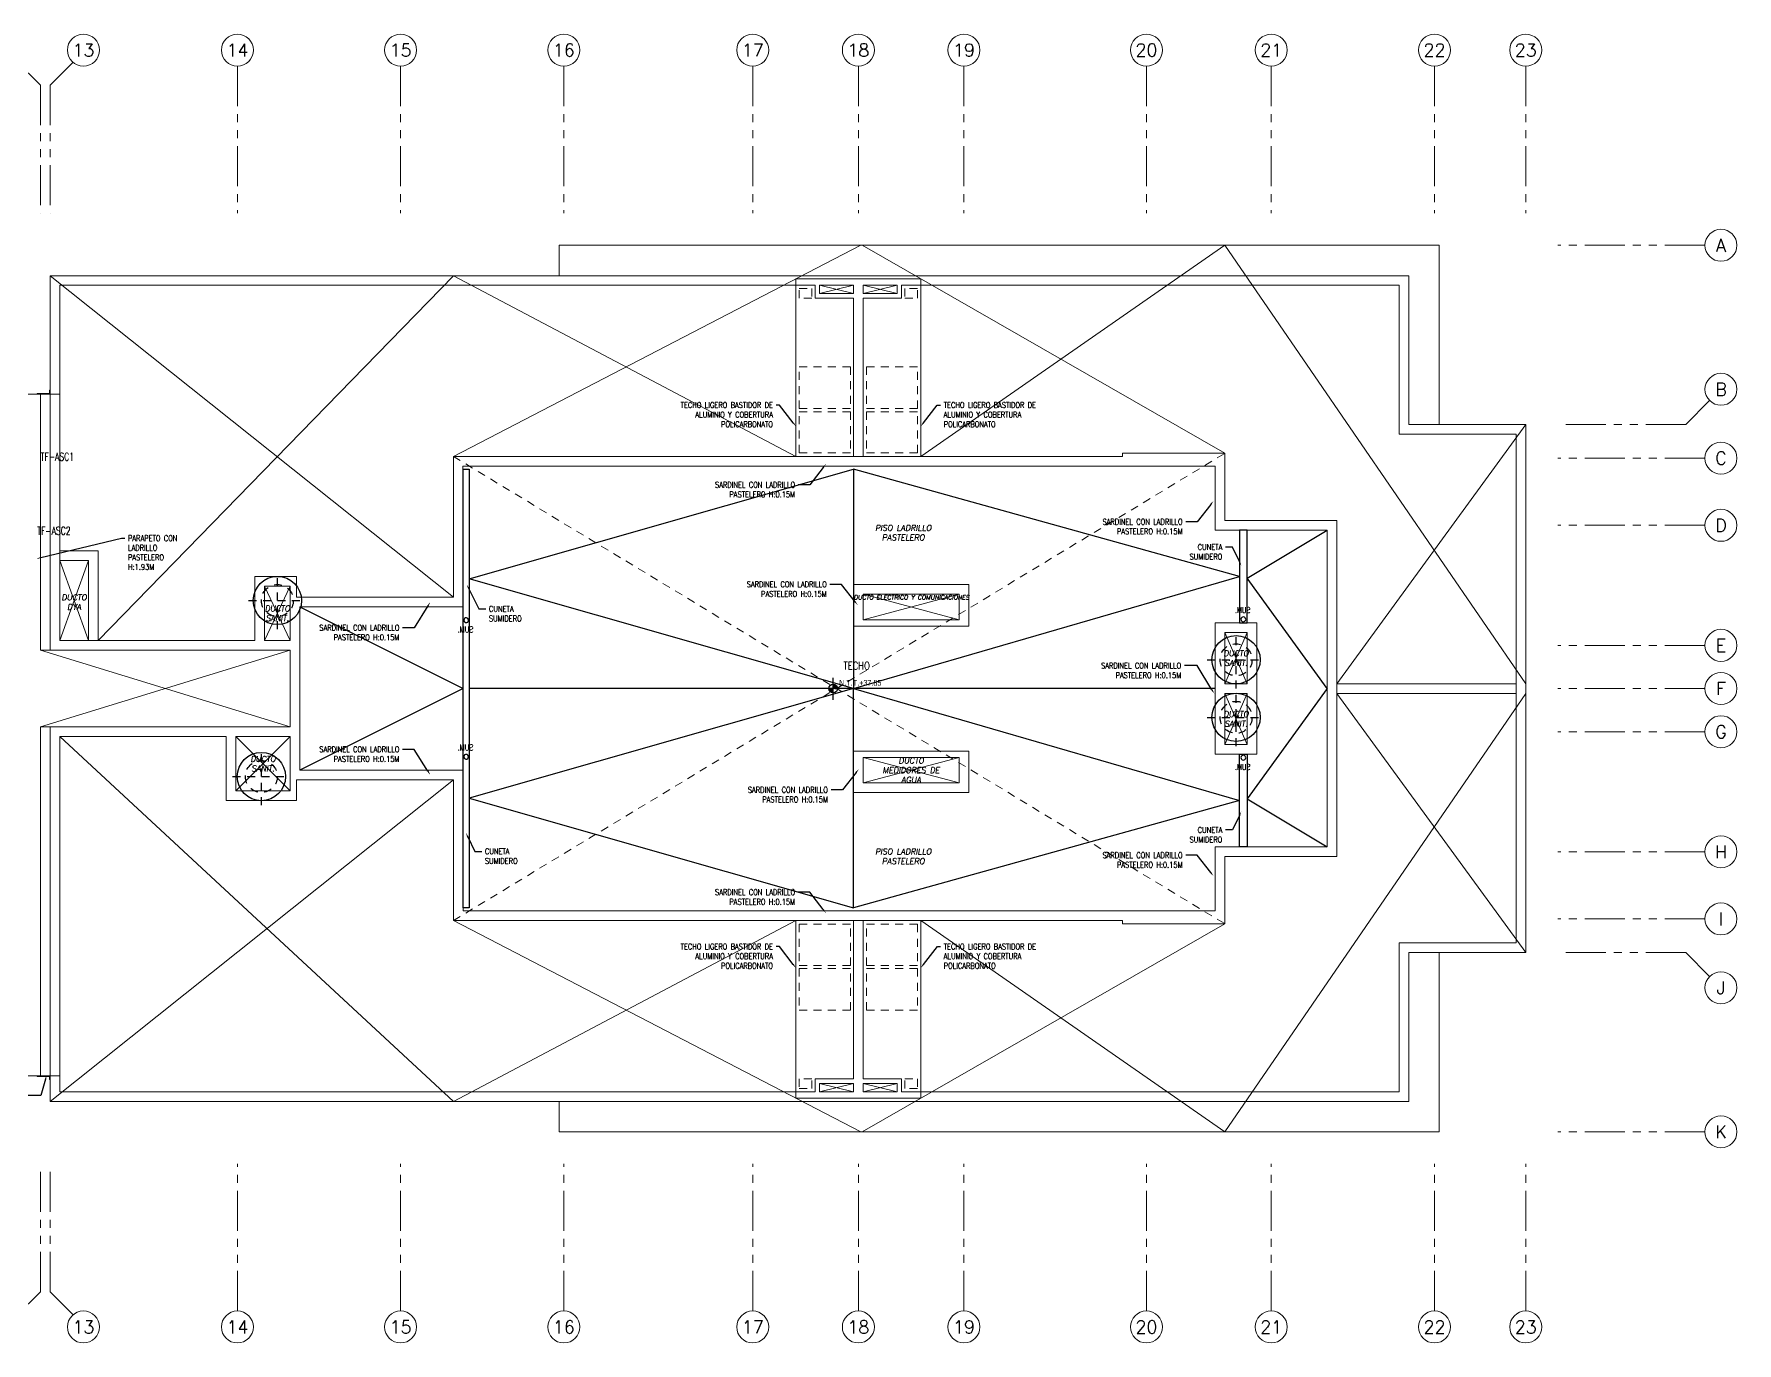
# Model space of a CAD drawing. Header units: millimetres. Extents: x -3 to 53, y -110 to 39.
# Drawn here: x 26.75 to 53.35, y -83.33 to -62.88 of the extents above; entities that cross this region are included whole.
import ezdxf
from ezdxf import colors
from ezdxf.entities.mleader import LeaderData, LeaderLine
from ezdxf.enums import TextEntityAlignment as Align
from ezdxf.math import Vec2, Vec3

# ---------------------------------------------------------------- set-up
doc = ezdxf.new("R2010")
doc.units = ezdxf.units.MM
for name, pattern in [('HIDDEN2', [0.1875, 0.125, -0.0625]), ('PHANTOM', [63.5, 31.75, -6.35, 6.35, -6.35, 6.35, -6.35]), ('PHANTOM2', [1.25, 0.625, -0.125, 0.125, -0.125, 0.125, -0.125])]:
    doc.linetypes.add(name, pattern=pattern)
for name, color, linetype in [('A-COTAS EXT', 8, 'Continuous'), ('A-EJES', 8, 'PHANTOM'), ('A-LINEAS', 8, 'Continuous'), ('A-MURO BAJO', 8, 'Continuous'), ('A-NIVELES-NPT', 8, 'Continuous'), ('A-PROYECCIONES', 8, 'HIDDEN2'), ('A-TEXTO-ACABADO PISO', 8, 'Continuous'), ('A-TEXTO-INDICACIONES', 8, 'Continuous'), ('DLP_TEXTO AMBIENTE', 8, 'Continuous'), ('L3 Equipos y Ductos', 8, 'Continuous'), ('L5 Linea mediana segmentada', 8, 'HIDDEN2'), ('L7 Linea fina segmentada', 8, 'HIDDEN2')]:
    doc.layers.add(name, color=color, linetype=linetype)
doc.layers.add('DLP_MURO ALTO', color=8, linetype='Continuous', lineweight=20)
doc.layers.add('MQ.TEXTO GENERAL', color=255, linetype='Continuous', lineweight=40)
doc.styles.add('R80', font='ARIALN.TTF', dxfattribs={"height": 2.03})
doc.styles.add('ROMANS', font='ROMANS.shx', dxfattribs={"oblique": 10})
doc.styles.add('TXT_COTAS', font='romans.shx', dxfattribs={"width": 0.8})
doc.styles.add('XREF_TORREC$0$MQTEXTO', font='romans.shx')

# ---------------------------------------------------------------- blocks, each defined once
blk = doc.blocks.new('TEXTO DUCTOS PT')
at = {"layer": 'A-TEXTO-INDICACIONES', "attachment_point": 5, "style": 'ROMANS'}
for s, insert, char_height, width in [('\\pxsm1,t16;DUCTO DYA', (26.025, -5.575), 0.09, 0.4157), ('\\pxsm1,qc,t16;DUCTO ELECTRICO Y COMUNICACIONES', (39.106, -5.5), 0.07, 1.81988), ('\\pxsm1,t16;DUCTO SANIT.', (29.2, -5.75, 0), 0.09, 0.4157), ('\\pxsm1,t16;DUCTO SANIT.', (44.175, -6.45), 0.09, 0.4157), ('\\pxsm1,t16;DUCTO SANIT.', (44.175, -7.4), 0.09, 0.4157), ('\\pxsm1,t16;DUCTO SANIT.', (28.975, -8.1, 0), 0.09, 0.4157), ('\\pxsm1,qc,t16;DUCTO MEDIDORES DE AGUA', (39.1, -8.2), 0.09, 1.06458)]:
    blk.add_mtext(s, dxfattribs=dict(at, insert=insert, char_height=char_height, width=width))
blk = doc.blocks.new('Ejes_Torre C')
at = {"color": 8, "lineweight": 0}
for p, q in [((26.85, 16.35), (26.477, 16.723)), ((27, 16.35), (27.359, 16.709)), ((26.85, -2.5), (26.477, -2.873)), ((27, -2.5), (27.359, -2.859))]:
    blk.add_line(p, q, dxfattribs=at)
at = {"layer": 'A-COTAS EXT'}
for p, q in [((52.55, 11.05), (52.923, 11.423)), ((52.55, 2.8), (52.923, 2.427))]:
    blk.add_line(p, q, dxfattribs=at)
at = {"layer": 'A-EJES', "color": 8, "linetype": 'PHANTOM2', "lineweight": 0}
for points in [[(29.925, 16.65), (29.925, 14.35)], [(32.475, 16.65), (32.475, 14.35)], [(35.025, 16.65), (35.025, 14.35)], [(37.975, 16.65), (37.975, 14.35)], [(39.625, 16.65), (39.625, 14.35)], [(41.275, 16.65), (41.275, 14.35)], [(44.125, 16.65), (44.125, 14.35)], [(46.075, 16.65), (46.075, 14.35)], [(48.625, 16.65), (48.625, 14.35)], [(50.05, 16.65), (50.05, 14.35)], [(26.85, 16.35), (26.85, 14.35)], [(27, 16.35), (27, 14.35)], [(52.85, 13.85), (50.55, 13.85)], [(52.55, 11.05), (50.55, 11.05)], [(52.85, 10.525), (50.55, 10.525)], [(52.85, 9.475), (50.55, 9.475)], [(52.85, 7.6), (50.55, 7.6)], [(52.85, 6.925), (50.55, 6.925)], [(52.85, 6.25), (50.55, 6.25)], [(52.85, 4.375), (50.55, 4.375)], [(52.85, 3.325), (50.55, 3.325)], [(52.55, 2.8), (50.55, 2.8)], [(52.85, 0), (50.55, 0)], [(26.85, -2.5), (26.85, -0.5)], [(27, -2.5), (27, -0.5)], [(29.925, -2.8), (29.925, -0.5)], [(32.475, -2.8), (32.475, -0.5)], [(35.025, -2.8), (35.025, -0.5)], [(37.975, -2.8), (37.975, -0.5)], [(39.625, -2.8), (39.625, -0.5)], [(41.275, -2.8), (41.275, -0.5)], [(44.125, -2.8), (44.125, -0.5)], [(46.075, -2.8), (46.075, -0.5)], [(48.625, -2.8), (48.625, -0.5)], [(50.05, -2.8), (50.05, -0.5)]]:
    blk.add_lwpolyline(points, dxfattribs=at)
at = {"layer": 'A-EJES', "color": 8, "linetype": 'Continuous', "lineweight": 0}
for centre in [(27.52, 16.9), (29.925, 16.9), (32.475, 16.9), (35.025, 16.9), (37.975, 16.9), (39.625, 16.9), (41.275, 16.9), (44.125, 16.9), (46.075, 16.9), (48.625, 16.9), (50.05, 16.9), (53.1, 13.85), (53.1, 11.6), (53.1, 10.525), (53.1, 9.475), (53.1, 7.6), (53.1, 6.925), (53.1, 6.25), (53.1, 4.375), (53.1, 3.325), (53.1, 2.25), (53.1, 0), (27.52, -3.05), (29.925, -3.05), (32.475, -3.05), (35.025, -3.05), (37.975, -3.05), (39.625, -3.05), (41.275, -3.05), (44.125, -3.05), (46.075, -3.05), (48.625, -3.05), (50.05, -3.05)]:
    blk.add_circle(centre, 0.25, dxfattribs=at)
at = {"layer": 'A-EJES', "color": 8, "linetype": 'Continuous', "lineweight": 0, "style": 'ROMANS'}
for s, p in [('13', (27.52, 16.9)), ('14', (29.925, 16.9)), ('15', (32.475, 16.9)), ('16', (35.025, 16.9)), ('17', (37.975, 16.9)), ('18', (39.625, 16.9)), ('19', (41.275, 16.9)), ('20', (44.125, 16.9)), ('21', (46.075, 16.9)), ('22', (48.625, 16.9)), ('23', (50.05, 16.9)), ('13', (27.52, -3.05)), ('14', (29.925, -3.05)), ('15', (32.475, -3.05)), ('16', (35.025, -3.05)), ('17', (37.975, -3.05)), ('18', (39.625, -3.05)), ('19', (41.275, -3.05)), ('20', (44.125, -3.05)), ('21', (46.075, -3.05)), ('22', (48.625, -3.05)), ('23', (50.05, -3.05))]:
    blk.add_text(s, height=0.2, dxfattribs=at).set_placement(p, align=Align.MIDDLE_CENTER)
for s, p in [('A', (53.1, 13.85)), ('B', (53.1, 11.6)), ('C', (53.1, 10.525)), ('D', (53.1, 9.475)), ('E', (53.1, 7.6)), ('F', (53.1, 6.925)), ('G', (53.1, 6.25)), ('H', (53.1, 4.375)), ('I', (53.1, 3.325)), ('J', (53.1, 2.25)), ('K', (53.1, 0))]:
    blk.add_text(s, height=0.2, rotation=0, dxfattribs=at).set_placement(p, align=Align.MIDDLE_CENTER)
blk = doc.blocks.new('*U256')
at = {"color": 8}
blk.add_ellipse((0, 0), major_axis=(0.0118, 0.036), ratio=1, start_param=5.813820330443059, end_param=12.09700563762265, dxfattribs=at)
at = {"layer": 'A-TEXTO-INDICACIONES', "color": 8, "style": 'ROMANS', "width": 0.75}
blk.add_text('SUM.', height=0.09, dxfattribs=at).set_placement((-0.113, 0.1))
blk = doc.blocks.new('*U253')
at = {"color": 8}
blk.add_ellipse((0, 0), major_axis=(0.0118, 0.036), ratio=1, start_param=5.813820330443059, end_param=12.09700563762265, dxfattribs=at)
at = {"layer": 'A-TEXTO-INDICACIONES', "color": 8, "style": 'ROMANS', "width": 0.75}
blk.add_text('SUM.', height=0.09, dxfattribs=at).set_placement((-0.113, -0.19))
blk = doc.blocks.new('TEXTO AMBIENTES AZ')
at = {"layer": 'A-TEXTO-ACABADO PISO', "color": 8, "lineweight": 0, "char_height": 0.09, "attachment_point": 2, "style": 'ROMANS'}
for insert in [(38.976, -4.37), (38.976, -9.427)]:
    blk.add_mtext_dynamic_manual_height_columns('PISO LADRILLO PASTELERO', width=1.20225, gutter_width=12.5, heights=[0], dxfattribs=dict(at, insert=insert))
at = {"layer": 'DLP_TEXTO AMBIENTE', "color": 8, "lineweight": 0, "style": 'ROMANS', "width": 0.8}
blk.add_text('TECHO', height=0.12, dxfattribs=at).set_placement((38.249, -6.629, 0), align=Align.CENTER)
blk = doc.blocks.new('SIM NIVEL PLANTA')
at = {"linetype": 'Continuous'}
h = blk.add_hatch(dxfattribs=at)
h.set_pattern_fill('_USER', color=8, scale=0.089997, angle=45, style=0, pattern_type=0)
h.set_pattern_definition([(45, (31854.49523, 23864.84028), (-0.06363728001, 0.06363728001), [])])
h.paths.add_polyline_path([(-17.33, 0), (-15.98, 0, 0.409209), (-17.33, 1.33)])
h.paths.add_polyline_path([(-18.68, 0, 0.004279), (-18.68, -0.02, 0.414214), (-17.33, -1.37), (-17.33, 0)])
at = {"color": 8}
for p, q in [((-2, 0), (-20, 0)), ((-17.33, -3.58), (-17.33, 3.34))]:
    blk.add_line(p, q, dxfattribs=at)
at = {"color": 8, "linetype": 'Continuous'}
blk.add_circle((-17.33, -0.02), 1.35, dxfattribs=at)
at = {"color": 8, "style": 'R80'}
blk.add_attdef('N.P.T.+0.00', text='', height=1.8, dxfattribs=at).set_placement((-8.87, 1.77), align=Align.MIDDLE_CENTER)
blk = doc.blocks.new('EEO-01')
at = {"layer": 'L3 Equipos y Ductos'}
blk.add_circle((0, 0), 0.377, dxfattribs=at)
at = {"layer": 'L5 Linea mediana segmentada'}
blk.add_circle((0, 0), 0.25, dxfattribs=at)
at = {"layer": 'L7 Linea fina segmentada'}
for points in [[(0, -0.449), (0, 0.449)], [(-0.449, 0), (0.449, 0)]]:
    blk.add_lwpolyline(points, dxfattribs=at)
blk = doc.blocks.new('TEXTO NOTAS AZ')
at = {"layer": 'A-TEXTO-INDICACIONES', "color": 8, "lineweight": 0}
ml = blk.add_multileader_mtext('Standard', dxfattribs=at)
ml.set_content('\\pxsm1,t16;TECHO LIGERO BASTIDOR DE ALUMINIO Y COBERTURA POLICARBONATO', color=8, style='TXT_COTAS')
ml.set_leader_properties(color=7)
ml.build(insert=Vec2(0, 0))
ml.multileader.update_dxf_attribs({"dogleg_length": 0.05, "arrow_head_size": 0.07})
ctx = ml.context
ctx.base_point, ctx.char_height, ctx.arrow_head_size, ctx.landing_gap_size, ctx.plane_origin = Vec3(35.39, -2.496), 0.09, 0.07, 0.05, Vec3(37.435, -2.572)
ctx.text_align_type = 2
notes = []
notes.append((ctx, [(0, (1, 1, 0), (37.041, -2.496), (-1, 0), 0.05, [(0, [(37.3, -2.829)], 0, [])])]))
ctx.mtext.insert, ctx.mtext.width, ctx.mtext.defined_height, ctx.mtext.alignment, ctx.mtext.flow_direction = Vec3(36.941, -2.451), 1.51556, 0.515, 3, 5
ml = blk.add_multileader_mtext('Standard', dxfattribs=at)
ml.set_content('\\pxsm1,t16;TECHO LIGERO BASTIDOR DE ALUMINIO Y COBERTURA POLICARBONATO', color=8, style='TXT_COTAS')
ml.set_leader_properties(color=7)
ml.build(insert=Vec2(0, 0))
ml.multileader.update_dxf_attribs({"dogleg_length": 0.05, "arrow_head_size": 0.07})
ctx = ml.context
ctx.base_point, ctx.char_height, ctx.arrow_head_size, ctx.landing_gap_size, ctx.plane_origin = Vec3(39.558, -2.496), 0.09, 0.07, 0.05, Vec3(39.115, -2.572)
notes.append((ctx, [(0, (1, 1, 0), (39.508, -2.496), (1, 0), 0.05, [(0, [(39.25, -2.829)], 0, [])])]))
ctx.mtext.insert, ctx.mtext.width, ctx.mtext.defined_height, ctx.mtext.flow_direction = Vec3(39.608, -2.451), 1.51556, 0.515, 5
ml = blk.add_multileader_mtext('Standard', dxfattribs=at)
ml.set_content('\\pxsm1;SARDINEL CON LADRILLO PASTELERO H:0.15M', color=8, style='TXT_COTAS')
ml.set_leader_properties(color=7)
ml.build(insert=Vec2(0, 0))
ml.multileader.update_dxf_attribs({"dogleg_length": 0.05, "arrow_head_size": 0.07})
ctx = ml.context
ctx.base_point, ctx.char_height, ctx.arrow_head_size, ctx.landing_gap_size, ctx.plane_origin = Vec3(35.906, -3.742), 0.09, 0.07, 0.05, Vec3(37.58, -3.92)
ctx.text_align_type = 2
notes.append((ctx, [(0, (1, 1, 0), (37.516, -3.742), (-1, 0), 0.179, [(0, [(37.77, -3.416)], 0, [])])]))
ctx.mtext.insert, ctx.mtext.width, ctx.mtext.defined_height, ctx.mtext.alignment, ctx.mtext.flow_direction = Vec3(37.287, -3.697), 1.77393, 0.515, 3, 5
ml = blk.add_multileader_mtext('Standard', dxfattribs=at)
ml.set_content('\\pxsm1;SARDINEL CON LADRILLO PASTELERO H:0.15M', color=8, style='TXT_COTAS')
ml.set_leader_properties(color=7)
ml.build(insert=Vec2(0, 0))
ml.multileader.update_dxf_attribs({"dogleg_length": 0.05, "arrow_head_size": 0.07})
ctx = ml.context
ctx.base_point, ctx.char_height, ctx.arrow_head_size, ctx.landing_gap_size, ctx.plane_origin = Vec3(41.96, -4.32), 0.09, 0.07, 0.05, Vec3(43.633, -4.498)
ctx.text_align_type = 2
notes.append((ctx, [(0, (1, 1, 0), (43.569, -4.32), (-1, 0), 0.179, [(0, [(43.823, -3.994)], 0, [])])]))
ctx.mtext.insert, ctx.mtext.width, ctx.mtext.defined_height, ctx.mtext.alignment, ctx.mtext.flow_direction = Vec3(43.34, -4.275), 1.77393, 0.515, 3, 5
ml = blk.add_multileader_mtext('Standard', dxfattribs=at)
ml.set_content('\\pxsm1;PARAPETO CON LADRILLO PASTELERO\\P\\pt16;H:1.93M', color=8, style='TXT_COTAS')
ml.set_leader_properties(color=7)
ml.build(insert=Vec2(0, 0))
ml.multileader.update_dxf_attribs({"dogleg_length": 0.05, "arrow_head_size": 0.07})
ctx = ml.context
ctx.base_point, ctx.char_height, ctx.arrow_head_size, ctx.landing_gap_size, ctx.plane_origin = Vec3(26.816, -4.576), 0.09, 0.07, 0.05, Vec3(23.982, -5.002)
notes.append((ctx, [(0, (1, 1, 0), (26.766, -4.576), (1, 0), 0.05, [(0, [(25.439, -4.896)], 0, [])])]))
ctx.mtext.insert, ctx.mtext.width, ctx.mtext.defined_height, ctx.mtext.flow_direction = Vec3(26.866, -4.531), 1.02159, 0.515, 5
ml = blk.add_multileader_mtext('Standard', dxfattribs=at)
ml.set_content('\\pxsm1;SARDINEL CON LADRILLO PASTELERO H:0.15M', color=8, style='TXT_COTAS')
ml.set_leader_properties(color=7)
ml.build(insert=Vec2(0, 0))
ml.multileader.update_dxf_attribs({"dogleg_length": 0.05, "arrow_head_size": 0.07})
ctx = ml.context
ctx.base_point, ctx.char_height, ctx.arrow_head_size, ctx.landing_gap_size, ctx.plane_origin = Vec3(36.402, -5.297), 0.09, 0.07, 0.05, Vec3(38.076, -5.119)
ctx.text_align_type = 2
notes.append((ctx, [(0, (1, 1, 0), (38.011, -5.297), (-1, 0), 0.179, [(0, [(38.266, -5.623)], 0, [])])]))
ctx.mtext.insert, ctx.mtext.width, ctx.mtext.defined_height, ctx.mtext.alignment, ctx.mtext.flow_direction = Vec3(37.782, -5.252), 1.77393, 0.515, 3, 5
ml = blk.add_multileader_mtext('Standard', dxfattribs=at)
ml.set_content('\\pxsm1;SARDINEL CON LADRILLO PASTELERO H:0.15M', color=8, style='TXT_COTAS')
ml.set_leader_properties(color=7)
ml.build(insert=Vec2(0, 0))
ml.multileader.update_dxf_attribs({"dogleg_length": 0.05, "arrow_head_size": 0.07})
ctx = ml.context
ctx.base_point, ctx.char_height, ctx.arrow_head_size, ctx.landing_gap_size, ctx.plane_origin = Vec3(29.726, -5.975), 0.09, 0.07, 0.05, Vec3(31.399, -6.153)
ctx.text_align_type = 2
notes.append((ctx, [(0, (1, 1, 0), (31.335, -5.975), (-1, 0), 0.179, [(0, [(31.589, -5.575)], 0, [])])]))
ctx.mtext.insert, ctx.mtext.width, ctx.mtext.defined_height, ctx.mtext.alignment, ctx.mtext.flow_direction = Vec3(31.106, -5.93), 1.77393, 0.515, 3, 5
ml = blk.add_multileader_mtext('Standard', dxfattribs=at)
ml.set_content('\\pxsm1;SARDINEL CON LADRILLO PASTELERO H:0.15M', color=8, style='TXT_COTAS')
ml.set_leader_properties(color=7)
ml.build(insert=Vec2(0, 0))
ml.multileader.update_dxf_attribs({"dogleg_length": 0.05, "arrow_head_size": 0.07})
ctx = ml.context
ctx.base_point, ctx.char_height, ctx.arrow_head_size, ctx.landing_gap_size, ctx.plane_origin = Vec3(41.938, -6.567), 0.09, 0.07, 0.05, Vec3(43.645, -6.501)
ctx.text_align_type = 2
notes.append((ctx, [(0, (1, 1, 0), (43.569, -6.567), (-1, 0), 0.2, [(0, [(43.835, -7.005)], 0, [])])]))
ctx.mtext.insert, ctx.mtext.width, ctx.mtext.defined_height, ctx.mtext.alignment, ctx.mtext.flow_direction = Vec3(43.318, -6.522), 1.77393, 0.515, 3, 5
ml = blk.add_multileader_mtext('Standard', dxfattribs=at)
ml.set_content('\\pxsm1;SARDINEL CON LADRILLO PASTELERO H:0.15M', color=8, style='TXT_COTAS')
ml.set_leader_properties(color=7)
ml.build(insert=Vec2(0, 0))
ml.multileader.update_dxf_attribs({"dogleg_length": 0.05, "arrow_head_size": 0.07})
ctx = ml.context
ctx.base_point, ctx.char_height, ctx.arrow_head_size, ctx.landing_gap_size, ctx.plane_origin = Vec3(29.726, -7.875), 0.09, 0.07, 0.05, Vec3(31.399, -7.697)
ctx.text_align_type = 2
notes.append((ctx, [(0, (1, 1, 0), (31.335, -7.875), (-1, 0), 0.179, [(0, [(31.589, -8.275)], 0, [])])]))
ctx.mtext.insert, ctx.mtext.width, ctx.mtext.defined_height, ctx.mtext.alignment, ctx.mtext.flow_direction = Vec3(31.106, -7.83), 1.77393, 0.515, 3, 5
ml = blk.add_multileader_mtext('Standard', dxfattribs=at)
ml.set_content('\\pxsm1;SARDINEL CON LADRILLO PASTELERO H:0.15M', color=8, style='TXT_COTAS')
ml.set_leader_properties(color=7)
ml.build(insert=Vec2(0, 0))
ml.multileader.update_dxf_attribs({"dogleg_length": 0.05, "arrow_head_size": 0.07})
ctx = ml.context
ctx.base_point, ctx.char_height, ctx.arrow_head_size, ctx.landing_gap_size, ctx.plane_origin = Vec3(36.42, -8.508), 0.09, 0.07, 0.05, Vec3(38.093, -8.686)
ctx.text_align_type = 2
notes.append((ctx, [(0, (1, 1, 0), (38.029, -8.508), (-1, 0), 0.179, [(0, [(38.283, -8.182)], 0, [])])]))
ctx.mtext.insert, ctx.mtext.width, ctx.mtext.defined_height, ctx.mtext.alignment, ctx.mtext.flow_direction = Vec3(37.8, -8.463), 1.77393, 0.515, 3, 5
ml = blk.add_multileader_mtext('Standard', dxfattribs=at)
ml.set_content('\\pxsm1;SARDINEL CON LADRILLO PASTELERO H:0.15M', color=8, style='TXT_COTAS')
ml.set_leader_properties(color=7)
ml.build(insert=Vec2(0, 0))
ml.multileader.update_dxf_attribs({"dogleg_length": 0.05, "arrow_head_size": 0.07})
ctx = ml.context
ctx.base_point, ctx.char_height, ctx.arrow_head_size, ctx.landing_gap_size, ctx.plane_origin = Vec3(41.96, -9.529), 0.09, 0.07, 0.05, Vec3(43.633, -9.351)
ctx.text_align_type = 2
notes.append((ctx, [(0, (1, 1, 0), (43.569, -9.529), (-1, 0), 0.179, [(0, [(43.823, -9.855)], 0, [])])]))
ctx.mtext.insert, ctx.mtext.width, ctx.mtext.defined_height, ctx.mtext.alignment, ctx.mtext.flow_direction = Vec3(43.34, -9.484), 1.77393, 0.515, 3, 5
ml = blk.add_multileader_mtext('Standard', dxfattribs=at)
ml.set_content('\\pxsm1;SARDINEL CON LADRILLO PASTELERO H:0.15M', color=8, style='TXT_COTAS')
ml.set_leader_properties(color=7)
ml.build(insert=Vec2(0, 0))
ml.multileader.update_dxf_attribs({"dogleg_length": 0.05, "arrow_head_size": 0.07})
ctx = ml.context
ctx.base_point, ctx.char_height, ctx.arrow_head_size, ctx.landing_gap_size, ctx.plane_origin = Vec3(35.906, -10.107), 0.09, 0.07, 0.05, Vec3(37.58, -9.929)
ctx.text_align_type = 2
notes.append((ctx, [(0, (1, 1, 0), (37.516, -10.107), (-1, 0), 0.179, [(0, [(37.77, -10.433)], 0, [])])]))
ctx.mtext.insert, ctx.mtext.width, ctx.mtext.defined_height, ctx.mtext.alignment, ctx.mtext.flow_direction = Vec3(37.287, -10.062), 1.77393, 0.515, 3, 5
ml = blk.add_multileader_mtext('Standard', dxfattribs=at)
ml.set_content('\\pxsm1,t16;TECHO LIGERO BASTIDOR DE ALUMINIO Y COBERTURA POLICARBONATO', color=8, style='TXT_COTAS')
ml.set_leader_properties(color=7)
ml.build(insert=Vec2(0, 0))
ml.multileader.update_dxf_attribs({"dogleg_length": 0.05, "arrow_head_size": 0.07})
ctx = ml.context
ctx.base_point, ctx.char_height, ctx.arrow_head_size, ctx.landing_gap_size, ctx.plane_origin = Vec3(35.39, -10.957), 0.09, 0.07, 0.05, Vec3(37.435, -11.034)
ctx.text_align_type = 2
notes.append((ctx, [(0, (1, 1, 0), (37.041, -10.957), (-1, 0), 0.05, [(0, [(37.3, -11.291)], 0, [])])]))
ctx.mtext.insert, ctx.mtext.width, ctx.mtext.defined_height, ctx.mtext.alignment, ctx.mtext.flow_direction = Vec3(36.941, -10.912), 1.5117, 0.515, 3, 5
ml = blk.add_multileader_mtext('Standard', dxfattribs=at)
ml.set_content('\\pxsm1,t16;TECHO LIGERO BASTIDOR DE ALUMINIO Y COBERTURA POLICARBONATO', color=8, style='TXT_COTAS')
ml.set_leader_properties(color=7)
ml.build(insert=Vec2(0, 0))
ml.multileader.update_dxf_attribs({"dogleg_length": 0.05, "arrow_head_size": 0.07})
ctx = ml.context
ctx.base_point, ctx.char_height, ctx.arrow_head_size, ctx.landing_gap_size, ctx.plane_origin = Vec3(39.559, -10.957), 0.09, 0.07, 0.05, Vec3(39.115, -11.034)
notes.append((ctx, [(0, (1, 1, 0), (39.509, -10.957), (1, 0), 0.05, [(0, [(39.25, -11.291)], 0, [])])]))
ctx.mtext.insert, ctx.mtext.width, ctx.mtext.defined_height, ctx.mtext.flow_direction = Vec3(39.609, -10.912), 1.51556, 0.515, 5
ml = blk.add_multileader_mtext('Standard', dxfattribs=at)
ml.set_content('\\pxsm1,t16;JUNTA \\PSISMICA', color=8, style='TXT_COTAS')
ml.set_leader_properties(color=7)
ml.build(insert=Vec2(0, 0))
ml.multileader.update_dxf_attribs({"dogleg_length": 0.05, "arrow_head_size": 0.07})
ctx = ml.context
ctx.base_point, ctx.char_height, ctx.arrow_head_size, ctx.landing_gap_size, ctx.plane_origin = Vec3(24.802, -13.282), 0.09, 0.07, 0.05, Vec3(24.583, -13.866)
notes.append((ctx, [(1, (1, 1, 0), (25.503, -13.282), (-1, 0), 0.206, [(0, [(25.598, -12.962)], 0, [])])]))
ctx.mtext.insert, ctx.mtext.width, ctx.mtext.defined_height, ctx.mtext.flow_direction = Vec3(24.852, -13.237), 1.02406, 0.515, 5
for ctx, leaders in notes:
    for number, flags, end, landing, length, lines in leaders:
        leader = LeaderData()
        leader.index, (leader.has_last_leader_line, leader.has_dogleg_vector, leader.attachment_direction) = number, flags
        leader.last_leader_point, leader.dogleg_vector, leader.dogleg_length = Vec3(end), Vec3(landing), length
        for number, points, colour, breaks in lines:
            line = LeaderLine()
            line.index, line.vertices, line.color, line.breaks = number, Vec3.list(points), colors.encode_raw_color(colour), breaks
            leader.lines.append(line)
        ctx.leaders.append(leader)
blk = doc.blocks.new('IISS-AZ')
at = {"color": 8}
for p, q in [((-3.123, -5.175, 0), (-9.15, -3.499)), ((-9.15, -3.499), (-9.15, -6.925)), ((-9.151, -6.925), (-3.123, -5.175, 0)), ((-3.5, -6.925), (-15.152, -6.924)), ((-9.151, -6.925), (-3.123, -8.675, 0)), ((-9.15, -10.35), (-9.15, -6.925)), ((-3.123, -8.675, 0), (-9.15, -10.35))]:
    blk.add_line(p, q, dxfattribs=at)
blk.add_lwpolyline([(-15.152, -10.349), (-15.25, -10.349), (-15.25, -3.5), (-15.152, -3.5)], close=True)
for points in [[(-9.15, -6.925), (-15.152, -5.212), (-9.15, -3.5)], [(-1.75, -6.925), (-3, -5.2), (-1.75, -4.45)], [(-17.8, -5.65), (-15.25, -6.925), (-17.8, -8.2)], [(-9.15, -6.925), (-15.152, -8.637), (-9.15, -10.349)], [(-1.75, -6.925), (-3, -8.65), (-1.75, -9.4)]]:
    blk.add_lwpolyline(points, dxfattribs=at)
at = {"elevation": 0}
for points in [[(-3.123, -5.9), (-3, -5.9), (-3, -4.45), (-3.123, -4.45)], [(-3.123, -7.95), (-3, -7.95), (-3, -9.4), (-3.123, -9.4)]]:
    blk.add_lwpolyline(points, close=True, dxfattribs=at)
at = {"ltscale": 0.05, "xscale": -1}
for name, p in [('*U253', (-15.201, -5.858)), ('*U256', (-3.061, -5.844)), ('*U256', (-15.201, -7.991)), ('*U253', (-3.061, -8.005))]:
    blk.add_blockref(name, p, dxfattribs=at)
at = {"layer": 'A-TEXTO-INDICACIONES'}
ml = blk.add_multileader_mtext('Standard', dxfattribs=at)
ml.set_content('\\pxsm1,t16;CUNETA SUMIDERO', color=256, style='TXT_COTAS')
ml.set_leader_properties(color=7)
ml.build(insert=Vec2(0, 0))
ml.multileader.update_dxf_attribs({"dogleg_length": 0.05, "arrow_head_size": 0.07})
ctx = ml.context
ctx.base_point, ctx.char_height, ctx.arrow_head_size, ctx.landing_gap_size, ctx.plane_origin = Vec3(-3.958, -4.715), 0.09, 0.07, 0.05, Vec3(-2.942, -5.091)
ctx.text_align_type = 2
notes = []
notes.append((ctx, [(0, (1, 1, 0), (-3.233, -4.715), (-1, 0), 0.107, [(0, [(-3.092, -5.004)], 0, [])])]))
ctx.mtext.insert, ctx.mtext.width, ctx.mtext.defined_height, ctx.mtext.alignment, ctx.mtext.flow_direction = Vec3(-3.39, -4.67), 0.58325, 0.805, 3, 5
ml = blk.add_multileader_mtext('Standard', dxfattribs=at)
ml.set_content('\\pxsm1,t16;CUNETA SUMIDERO', color=256, style='TXT_COTAS')
ml.set_leader_properties(color=7)
ml.build(insert=Vec2(0, 0))
ml.multileader.update_dxf_attribs({"dogleg_length": 0.05, "arrow_head_size": 0.07})
ctx = ml.context
ctx.base_point, ctx.char_height, ctx.arrow_head_size, ctx.landing_gap_size, ctx.plane_origin = Vec3(-14.895, -5.681), 0.09, 0.07, 0.05, Vec3(-15.293, -6.057)
notes.append((ctx, [(0, (1, 1, 0), (-15.002, -5.681), (1, 0), 0.107, [(0, [(-15.191, -5.302)], 0, [])])]))
ctx.mtext.insert, ctx.mtext.width, ctx.mtext.defined_height, ctx.mtext.flow_direction = Vec3(-14.845, -5.636), 0.58325, 0.805, 5
ml = blk.add_multileader_mtext('Standard', dxfattribs=at)
ml.set_content('\\pxsm1,t16;CUNETA SUMIDERO', color=256, style='TXT_COTAS')
ml.set_leader_properties(color=7)
ml.build(insert=Vec2(0, 0))
ml.multileader.update_dxf_attribs({"dogleg_length": 0.05, "arrow_head_size": 0.07})
ctx = ml.context
ctx.base_point, ctx.char_height, ctx.arrow_head_size, ctx.landing_gap_size, ctx.plane_origin = Vec3(-3.958, -9.135), 0.09, 0.07, 0.05, Vec3(-2.942, -8.759)
ctx.text_align_type = 2
notes.append((ctx, [(0, (1, 1, 0), (-3.233, -9.135), (-1, 0), 0.107, [(0, [(-3.092, -8.846)], 0, [])])]))
ctx.mtext.insert, ctx.mtext.width, ctx.mtext.defined_height, ctx.mtext.alignment, ctx.mtext.flow_direction = Vec3(-3.39, -9.09), 0.58325, 0.805, 3, 5
ml = blk.add_multileader_mtext('Standard', dxfattribs=at)
ml.set_content('\\pxsm1,t16;CUNETA SUMIDERO', color=256, style='TXT_COTAS')
ml.set_leader_properties(color=7)
ml.build(insert=Vec2(0, 0))
ml.multileader.update_dxf_attribs({"dogleg_length": 0.05, "arrow_head_size": 0.07})
ctx = ml.context
ctx.base_point, ctx.char_height, ctx.arrow_head_size, ctx.landing_gap_size, ctx.plane_origin = Vec3(-14.958, -9.469), 0.09, 0.07, 0.05, Vec3(-15.356, -9.093)
notes.append((ctx, [(0, (1, 1, 0), (-15.065, -9.469), (1, 0), 0.107, [(0, [(-15.206, -9.18)], 0, [])])]))
ctx.mtext.insert, ctx.mtext.width, ctx.mtext.defined_height, ctx.mtext.flow_direction = Vec3(-14.908, -9.424), 0.58325, 0.805, 5
for ctx, leaders in notes:
    for number, flags, end, landing, length, lines in leaders:
        leader = LeaderData()
        leader.index, (leader.has_last_leader_line, leader.has_dogleg_vector, leader.attachment_direction) = number, flags
        leader.last_leader_point, leader.dogleg_vector, leader.dogleg_length = Vec3(end), Vec3(landing), length
        for number, points, colour, breaks in lines:
            line = LeaderLine()
            line.index, line.vertices, line.color, line.breaks = number, Vec3.list(points), colors.encode_raw_color(colour), breaks
            leader.lines.append(line)
        ctx.leaders.append(leader)
blk = doc.blocks.new('arq.')
at = {"color": 8, "lineweight": 0}
for points in [[(128.203, -66.604), (128.203, -66.554), (128.213, -66.554), (128.213, -66.614), (128.013, -66.614), (128.013, -66.604)], [(128.203, -77.274), (128.203, -77.324), (128.213, -77.324), (128.213, -77.264), (128.013, -77.264), (128.013, -77.274)]]:
    blk.add_lwpolyline(points, close=True, dxfattribs=at)
at = {"layer": 'A-LINEAS', "color": 8, "lineweight": 0}
for p, q in [((140.875, -64.289), (134.513, -67.589)), ((134.513, -69.789), (128.213, -64.764)), ((134.513, -64.764), (128.963, -70.464)), ((139.863, -67.589), (134.513, -64.764)), ((141.813, -64.814), (139.863, -64.814)), ((139.863, -67.589), (139.863, -64.814)), ((141.813, -64.814), (141.813, -67.589)), ((149.438, -64.764), (149.438, -67.089)), ((140.163, -64.914), (139.863, -64.914)), ((140.163, -64.914), (140.163, -65.114)), ((140.163, -65.114), (140.763, -65.114)), ((140.763, -64.914), (140.233, -64.914)), ((140.233, -64.914), (140.233, -65.044)), ((140.233, -64.914), (140.763, -65.044)), ((140.763, -64.914), (140.233, -65.044)), ((140.233, -65.044), (140.763, -65.044)), ((140.763, -65.044), (140.763, -64.914)), ((140.763, -67.589), (140.763, -65.114)), ((140.913, -64.914), (141.443, -64.914)), ((140.913, -65.044), (140.913, -64.914)), ((140.913, -64.914), (141.443, -65.044)), ((141.443, -64.914), (140.913, -65.044)), ((141.443, -65.044), (140.913, -65.044)), ((141.513, -65.114), (140.913, -65.114)), ((140.913, -65.114), (140.913, -67.589)), ((141.443, -64.914), (141.443, -65.044)), ((141.513, -64.914), (141.513, -65.114)), ((141.813, -64.914), (141.513, -64.914)), ((128.213, -66.614), (128.213, -65.789)), ((148.313, -71.139), (151.263, -67.089)), ((149.438, -67.089), (151.263, -67.089)), ((151.263, -67.089), (151.263, -71.214)), ((128.363, -69.064), (128.963, -69.064)), ((128.963, -69.064), (128.963, -70.464)), ((128.813, -69.214), (128.363, -70.464)), ((128.813, -70.464), (128.363, -69.214)), ((128.363, -69.214), (128.813, -69.214)), ((128.813, -69.214), (128.813, -70.464, 0)), ((131.563, -69.614, 0), (131.963, -70.464)), ((131.563, -70.464), (131.963, -69.614, 0)), ((140.913, -69.739), (142.413, -70.139)), ((142.413, -69.739), (140.913, -70.139)), ((146.913, -70.339), (146.563, -71.139)), ((146.913, -71.139), (146.563, -70.339)), ((148.313, -71.139), (151.113, -71.139)), ((151.113, -71.214), (151.113, -71.139)), ((151.113, -71.214), (151.113, -71.289)), ((146.913, -72.089), (146.563, -71.289)), ((146.913, -71.289), (146.563, -72.089)), ((148.313, -71.289), (151.113, -71.289)), ((148.313, -71.289), (151.263, -75.339)), ((134.513, -77.664), (128.363, -71.964)), ((131.963, -71.964, 0), (131.113, -72.814, 0)), ((131.963, -72.814, 0), (131.113, -71.964, 0)), ((140.913, -72.689), (142.413, -72.289)), ((142.413, -72.689), (140.913, -72.289)), ((134.513, -72.639), (128.213, -77.664)), ((139.863, -74.839), (134.513, -77.664)), ((140.875, -78.139), (134.513, -74.839)), ((140.763, -74.839), (140.763, -77.314)), ((140.913, -77.314), (140.913, -74.839)), ((149.913, -78.139), (149.913, -75.339)), ((128.213, -77.264), (128.213, -77.664)), ((128.363, -77.264), (128.363, -77.514)), ((140.163, -77.514), (140.163, -77.314)), ((140.163, -77.314), (140.763, -77.314)), ((140.233, -77.514), (140.233, -77.384)), ((140.233, -77.384), (140.763, -77.384)), ((140.233, -77.384), (140.763, -77.514)), ((140.763, -77.384), (140.233, -77.514)), ((140.763, -77.384), (140.763, -77.514)), ((141.513, -77.314), (140.913, -77.314)), ((141.443, -77.384), (140.913, -77.384)), ((140.913, -77.384), (140.913, -77.514)), ((140.913, -77.384), (141.443, -77.514)), ((141.443, -77.384), (140.913, -77.514)), ((141.443, -77.514), (141.443, -77.384)), ((141.513, -77.514), (141.513, -77.314)), ((139.863, -77.664), (128.213, -77.664)), ((139.863, -77.514), (128.363, -77.514)), ((136.163, -77.664), (136.163, -78.139)), ((136.313, -77.514), (136.313, -77.514)), ((140.163, -77.515), (139.863, -77.514)), ((139.863, -77.614), (141.813, -77.614)), ((140.763, -77.514), (140.233, -77.514)), ((140.913, -77.514), (141.443, -77.514)), ((141.813, -77.514), (141.513, -77.514)), ((136.163, -78.139), (149.913, -78.139))]:
    blk.add_line(p, q, dxfattribs=at)
for points in [[(149.913, -67.089), (149.913, -64.289), (136.163, -64.289), (136.163, -64.764)], [(140.898, -64.289), (146.563, -67.539)], [(141.813, -67.589), (146.563, -64.289)], [(151.263, -71.139), (146.563, -64.289)], [(149.438, -64.764), (128.213, -64.764), (128.213, -65.789)], [(139.863, -64.914), (128.363, -64.914), (128.363, -66.614)], [(141.813, -64.914), (149.288, -64.914), (149.288, -67.239), (151.113, -67.239), (151.113, -71.139)], [(128.063, -71.814), (131.963, -70.614)], [(128.063, -70.614), (131.963, -71.814)], [(139.863, -77.664), (149.438, -77.664), (149.438, -75.339), (151.263, -75.339), (151.263, -71.214)], [(141.813, -77.514), (149.288, -77.514), (149.288, -75.189), (151.113, -75.189), (151.113, -71.214)], [(151.263, -71.289), (146.563, -78.139)], [(140.763, -76.289), (140.763, -76.289), (140.763, -74.839), (139.863, -74.839), (139.863, -77.614)], [(140.898, -78.139), (146.563, -74.889)], [(140.913, -76.289), (140.913, -76.289), (140.913, -74.839), (141.813, -74.839), (141.813, -77.614)], [(141.813, -74.839), (146.563, -78.139)]]:
    blk.add_lwpolyline(points, dxfattribs=at)
at = {"layer": 'A-MURO BAJO', "color": 8, "lineweight": 0}
for p, q in [((146.563, -67.539), (144.963, -67.539)), ((144.963, -67.539), (144.963, -67.589)), ((146.563, -68.589), (146.563, -67.539)), ((140.763, -67.589), (134.513, -67.589)), ((134.513, -67.589), (134.513, -69.789)), ((144.963, -67.589), (140.763, -67.589)), ((148.313, -68.589), (146.563, -68.589)), ((148.313, -73.839), (148.313, -68.589)), ((132.063, -69.464), (131.413, -69.464)), ((131.413, -69.464), (131.413, -70.464)), ((131.563, -69.614, 0), (131.563, -70.464)), ((131.963, -69.614, 0), (131.563, -69.614, 0)), ((131.963, -69.614, 0), (131.963, -70.464)), ((132.063, -69.789), (132.063, -69.464)), ((134.513, -69.789), (132.063, -69.789)), ((140.913, -70.139), (142.413, -70.139)), ((128.363, -70.464), (131.413, -70.464)), ((131.563, -70.464), (131.963, -70.464)), ((146.563, -70.339, 0), (146.913, -70.339, 0)), ((146.563, -71.139, 0), (146.563, -70.339, 0)), ((146.913, -70.339, 0), (146.913, -71.139, 0)), ((128.063, -70.614), (131.963, -70.614)), ((131.963, -70.614), (131.963, -71.814)), ((146.913, -71.139, 0), (146.563, -71.139, 0)), ((146.913, -71.289, 0), (146.563, -71.289, 0)), ((146.563, -71.289, 0), (146.563, -72.089, 0)), ((146.913, -72.089, 0), (146.913, -71.289, 0)), ((131.963, -71.814), (128.063, -71.814)), ((131.963, -71.814), (131.963, -71.814)), ((130.963, -71.964), (128.363, -71.964)), ((130.963, -71.964), (130.963, -72.964)), ((131.113, -72.814, 0), (131.113, -71.964)), ((131.963, -71.964), (131.113, -71.964)), ((131.963, -72.814, 0), (131.963, -71.964)), ((146.563, -72.089, 0), (146.913, -72.089, 0)), ((131.963, -72.814, 0), (131.113, -72.814, 0)), ((132.063, -72.964), (132.063, -72.639)), ((132.063, -72.639), (134.513, -72.639)), ((134.513, -72.639), (134.513, -74.839)), ((130.963, -72.964), (132.063, -72.964)), ((146.563, -74.889), (146.563, -73.839)), ((146.563, -73.839), (148.313, -73.839)), ((134.513, -74.839), (144.963, -74.839)), ((144.963, -74.839), (144.963, -74.889)), ((144.963, -74.889), (146.563, -74.889))]:
    blk.add_line(p, q, dxfattribs=at)
for points in [[(134.663, -74.689), (146.413, -74.689), (146.413, -73.689), (148.163, -73.689), (148.163, -68.739), (146.413, -68.739), (146.413, -67.739), (134.662, -67.739), (134.663, -69.938), (132.113, -69.938), (132.113, -72.489), (134.663, -72.489)], [(140.763, -70.239), (140.763, -69.589), (142.563, -69.589), (142.563, -70.239)], [(146.413, -70.189), (147.063, -70.189), (147.063, -72.239), (146.413, -72.239)], [(140.763, -72.19), (142.563, -72.19), (142.563, -72.839), (140.763, -72.839)], [(140.913, -72.29), (142.413, -72.29), (142.413, -72.689), (140.913, -72.689)]]:
    blk.add_lwpolyline(points, close=True, dxfattribs=at)
blk.add_lwpolyline([(140.913, -70.139), (140.913, -69.739), (142.413, -69.739), (142.413, -70.139)], dxfattribs=at)
at = {"layer": 'A-PROYECCIONES', "color": 8, "lineweight": 0}
for p, q in [((134.513, -74.839), (146.563, -67.539)), ((134.513, -67.589), (146.563, -74.889))]:
    blk.add_line(p, q, dxfattribs=at)
for points in [[(139.913, -64.964), (140.113, -64.964), (140.113, -65.114), (139.913, -65.114)], [(141.763, -64.964), (141.563, -64.964), (141.563, -65.114), (141.763, -65.114)], [(139.913, -66.189), (140.713, -66.189), (140.713, -66.839), (139.913, -66.839)], [(141.763, -66.189), (140.963, -66.189), (140.963, -66.839), (141.763, -66.839)], [(139.913, -66.889), (140.713, -66.889), (140.713, -67.531), (139.913, -67.531)], [(141.763, -66.889), (140.963, -66.889), (140.963, -67.531), (141.763, -67.531)], [(139.913, -75.539), (140.713, -75.539), (140.713, -74.897), (139.913, -74.897)], [(141.763, -75.539), (140.963, -75.539), (140.963, -74.897), (141.763, -74.897)], [(139.913, -76.239), (140.713, -76.239), (140.713, -75.589), (139.913, -75.589)], [(141.763, -76.239), (140.963, -76.239), (140.963, -75.589), (141.763, -75.589)], [(139.913, -77.464), (140.113, -77.464), (140.113, -77.314), (139.913, -77.314)], [(141.763, -77.464), (141.563, -77.464), (141.563, -77.314), (141.763, -77.314)]]:
    blk.add_lwpolyline(points, close=True, dxfattribs=at)
at = {"layer": 'DLP_MURO ALTO', "color": 8, "lineweight": 0}
for p, q in [((128.063, -66.614), (124.113, -66.614)), ((128.063, -70.614), (128.063, -66.614)), ((128.363, -66.614), (128.213, -66.614)), ((128.213, -66.614), (128.213, -70.614)), ((128.363, -70.464), (128.363, -66.614)), ((128.063, -77.264), (128.063, -71.814)), ((128.213, -71.814), (128.213, -77.264)), ((128.363, -77.264), (128.363, -71.964)), ((128.213, -77.264), (128.363, -77.264))]:
    blk.add_line(p, q, dxfattribs=at)
blk.add_lwpolyline([(124.263, -77.114), (124.263, -71.814), (124.113, -71.814), (124.113, -77.264), (128.063, -77.264)], dxfattribs=at)
at = {"color": 8}
blk.add_blockref('IISS-AZ', (149.913, -64.289), dxfattribs=at)
at = {"layer": 'A-EJES', "color": 8, "lineweight": 0}
blk.add_blockref('Ejes_Torre C', (101.213, -78.139), dxfattribs=at)
at = {"layer": 'A-NIVELES-NPT', "color": 8, "lineweight": 0}
ref = blk.add_blockref('SIM NIVEL PLANTA', (141.313, -71.214), dxfattribs=dict(at, xscale=0.05, yscale=0.05, zscale=0.05))
ref.add_attrib('N.P.T.+0.00', 'N.T.T.+37.85', dxfattribs={"layer": '0', "height": 0.09, "style": 'R80'}).set_placement((140.869, -71.125), align=Align.MIDDLE_CENTER)
at = {"layer": 'A-TEXTO-INDICACIONES', "color": 8}
blk.add_blockref('TEXTO NOTAS AZ', (102.563, -64.289), dxfattribs=at)
at = {"layer": 'A-TEXTO-INDICACIONES', "color": 8, "lineweight": 0}
blk.add_blockref('TEXTO DUCTOS PT', (102.563, -64.289), dxfattribs=at)
at = {"layer": 'DLP_TEXTO AMBIENTE', "color": 8}
blk.add_blockref('TEXTO AMBIENTES AZ', (102.563, -64.289), dxfattribs=at)
at = {"layer": 'L7 Linea fina segmentada'}
for p in [(131.763, -69.839), (146.738, -70.764), (146.738, -71.664), (131.513, -72.589, 0)]:
    blk.add_blockref('EEO-01', p, dxfattribs=at)
at = {"layer": 'MQ.TEXTO GENERAL', "color": 8, "style": 'XREF_TORREC$0$MQTEXTO', "width": 0.7}
for s, p in [('TF-ASC1', (128.326, -67.592)), ('TF-ASC2', (128.272, -68.749))]:
    blk.add_text(s, height=0.125, dxfattribs=at).set_placement(p, align=Align.MIDDLE_CENTER)

msp = doc.modelspace()

# ---------------------------------------------------------------- block references
at = {"color": 7}
msp.add_blockref('arq.', (-101.212, -1.894), dxfattribs=at)

doc.saveas('drawing.dxf')
